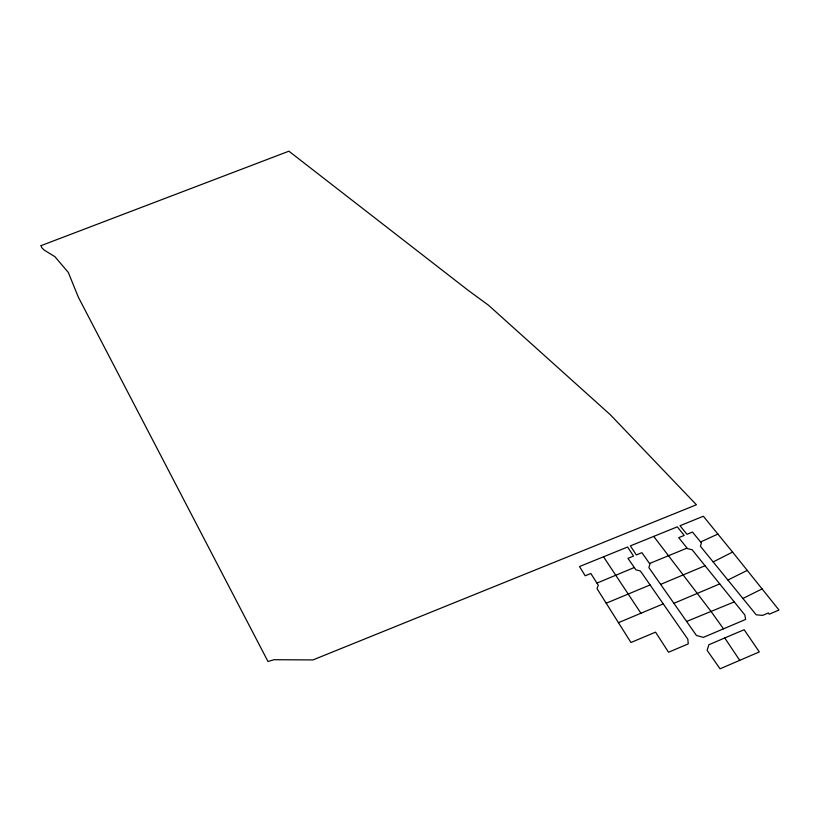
<?xml version="1.0" encoding="UTF-8"?>
<svg xmlns="http://www.w3.org/2000/svg" width="820" height="820" viewBox="0 0 820 820"><rect width="100%" height="100%" fill="white"/><g stroke="black" fill="none" stroke-linecap="round" stroke-linejoin="round"><path stroke-width="1.23" d="M713.154 561.925L732.588 552.075L779 610.039L769.211 614.2L768.34 612.97L762.702 615.369L756.214 614.816L700.413 546.274L701.428 542.973L692.48 532.057L686.976 534.302L680.005 525.722L703.345 516.251L732.588 552.075M742.92 598.487L762.118 588.873M727.893 580.027L747.348 570.371M700.608 541.989L717.982 534.005M724.757 637.96L708.839 644.756L707.117 650.352L720.052 668.802L759.31 651.931L744.16 629.709L724.757 637.96L739.722 660.346M686.442 548.354L692.172 549.8L744.847 614.969L745.595 619.448L703.386 637.376L696.457 635.49L648.886 567.635L649.922 564.078L641.906 552.67L636.341 554.945L630.385 545.874L677.279 526.84L684.228 535.429L678.714 537.664L687.098 548.088L649.522 563.514M673.907 603.325L719.734 583.901M660.633 584.383L705.056 565.728M618.464 622.677L663.257 603.879L687.836 639.221L688.246 643.874L668.546 652.248L655.559 632.148L630.959 642.511L597.011 588.637L598.303 585.213L590.83 573.487L585.193 575.784L579.494 566.538L627.618 547.012L633.542 556.083L627.966 558.348L635.91 569.818L640.42 571.027L663.257 603.879M634.311 567.501L596.95 583.092M606.185 603.212L650.096 584.937M686.606 621.457L734.279 601.89M653.714 536.403L711.032 611.423L723.496 628.837M603.52 556.79L640.922 613.257M41.061 245.641L41.738 247.64L44.136 250.059L54.899 256.67L68.316 272.445L78.361 297.209L267.986 661.484L274.095 659.71L312.953 659.926L696.426 504.771L610.295 414.705L488.412 305.153L468.64 290.7L288.896 151.198L41.061 245.641"/></g></svg>
